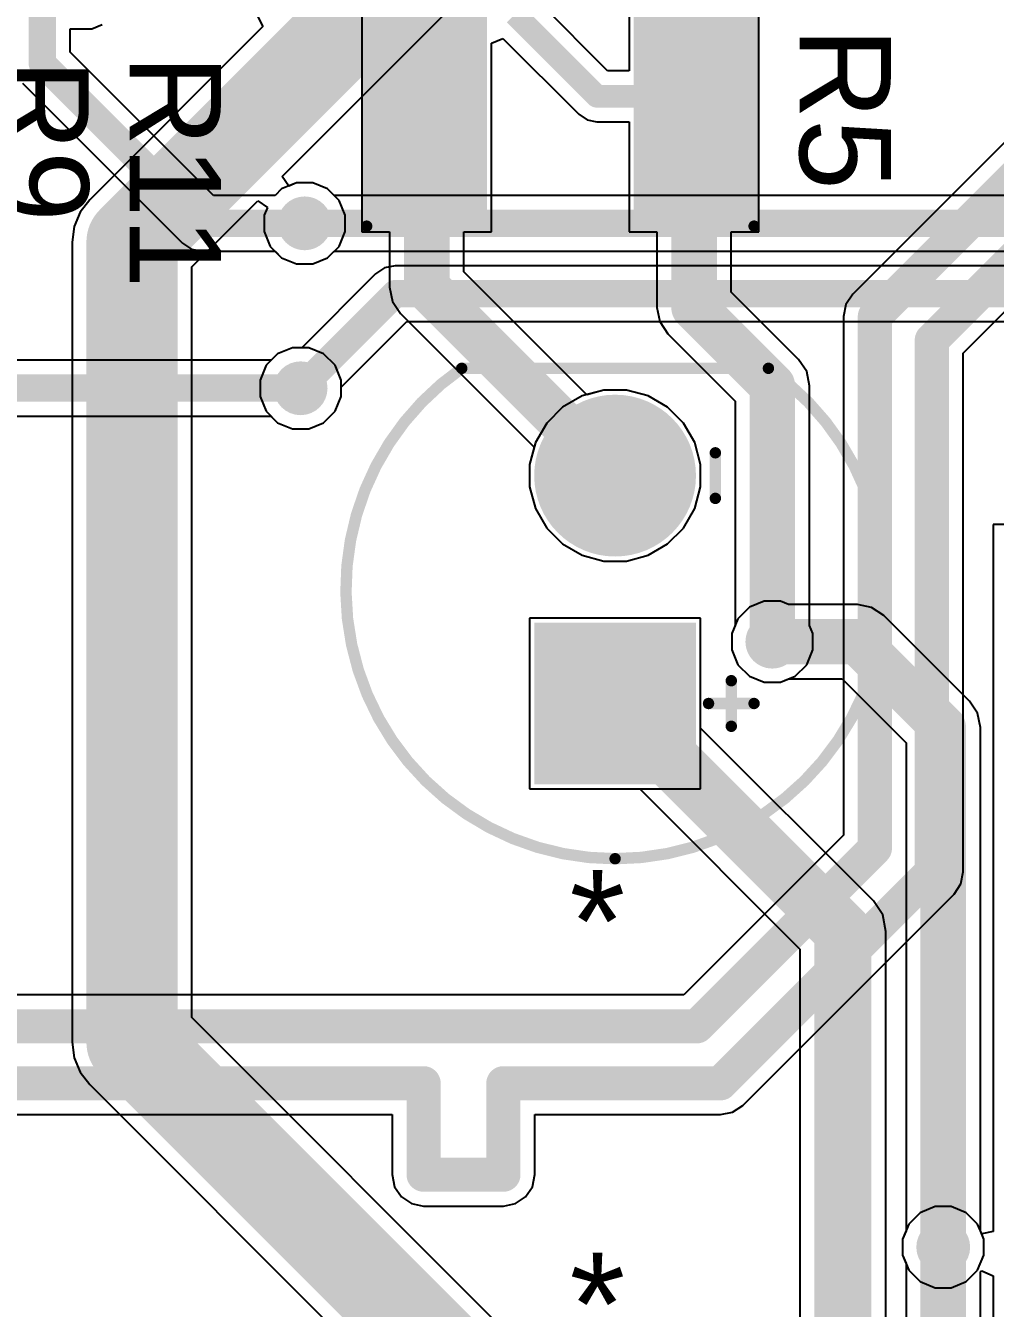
# Model space of a CAD drawing. Header units: millimetres. Extents: x -0.42 to 2.4, y -0.33 to 1.81.
# Drawn here: x 0.745 to 1.171, y 0.56 to 1.123 of the extents above; entities that cross this region are included whole.
import ezdxf

# ---------------------------------------------------------------- set-up
doc = ezdxf.new("R2010")
doc.units = ezdxf.units.MM
doc.header["$MEASUREMENT"] = 0
for name, color, linetype in [('BottomLayer', 5, 'Continuous'), ('BottomSolder', 6, 'Continuous'), ('MultiLayer', 9, 'Continuous'), ('PadHoleLayer', 156, 'Continuous'), ('TopLayer', 1, 'Continuous'), ('TopOverlay', 2, 'Continuous'), ('TopPaste', 8, 'Continuous'), ('TopSolder', 216, 'Continuous'), ('ViaHoleLayer', 16, 'Continuous')]:
    doc.layers.add(name, color=color, linetype=linetype)
doc.styles.add('Arial', font='', dxfattribs={"height": 0.2})
doc.styles.get('Arial').set_extended_font_data('Arial')

# ---------------------------------------------------------------- blocks, each defined once
blk = doc.blocks.new('IR333_A_7')
at = {"layer": 'BottomLayer'}
blk.add_hatch(color=5, dxfattribs=at).paths.add_polyline_path([(-0.0815, 0.0315), (-0.0185, 0.0315), (-0.0185, -0.0315), (-0.0815, -0.0315)])
h = blk.add_hatch(color=5, dxfattribs=at)
edge = h.paths.add_edge_path()
edge.add_arc((0.05, 0), 0.0315, 0, 360)
at = {"layer": 'BottomSolder'}
blk.add_hatch(color=6, dxfattribs=at).paths.add_polyline_path([(-0.0855, 0.0355), (-0.0145, 0.0355), (-0.0145, -0.0355), (-0.0855, -0.0355)])
h = blk.add_hatch(color=6, dxfattribs=at)
edge = h.paths.add_edge_path()
edge.add_arc((0.05, 0), 0.0355, 0, 360)
at = {"layer": 'MultiLayer'}
blk.add_hatch(color=9, dxfattribs=at).paths.add_polyline_path([(-0.0815, 0.0315), (-0.0185, 0.0315), (-0.0185, -0.0315), (-0.0815, -0.0315)])
h = blk.add_hatch(color=9, dxfattribs=at)
edge = h.paths.add_edge_path()
edge.add_arc((0.05, 0), 0.0315, 0, 360)
at = {"layer": 'PadHoleLayer'}
h = blk.add_hatch(color=156, dxfattribs=at)
edge = h.paths.add_edge_path()
edge.add_arc((-0.05, 0), 0.01772, 0, 360)
h = blk.add_hatch(color=156, dxfattribs=at)
edge = h.paths.add_edge_path()
edge.add_arc((0.05, 0), 0.01772, 0, 360)
at = {"layer": 'TopLayer'}
blk.add_hatch(color=1, dxfattribs=at).paths.add_polyline_path([(-0.0815, 0.0315), (-0.0185, 0.0315), (-0.0185, -0.0315), (-0.0815, -0.0315)])
h = blk.add_hatch(color=1, dxfattribs=at)
edge = h.paths.add_edge_path()
edge.add_arc((0.05, 0), 0.0315, 0, 360)
at = {"layer": 'TopSolder'}
blk.add_hatch(color=216, dxfattribs=at).paths.add_polyline_path([(-0.0855, 0.0355), (-0.0145, 0.0355), (-0.0145, -0.0355), (-0.0855, -0.0355)])
h = blk.add_hatch(color=216, dxfattribs=at)
edge = h.paths.add_edge_path()
edge.add_arc((0.05, 0), 0.0355, 0, 360)
at = {"layer": 'TopOverlay', "const_width": 0.005}
for points in [[(-0.11811, 0, -0.73505), (0.09707, 0.06729)], [(0.09707, -0.06729, -0.73505), (-0.11811, 0)]]:
    blk.add_lwpolyline(points, format="xyb", dxfattribs=at)
for points in [[(0.09707, 0.06729), (0.09707, -0.06729)], [(-0.05, -0.041), (-0.05, -0.061)], [(0.04, -0.044), (0.06, -0.044)], [(-0.06, -0.051), (-0.04, -0.051)]]:
    blk.add_lwpolyline(points, dxfattribs=at)
at = {"layer": 'TopOverlay', "const_width": 0.0025}
for points in [[(0.09582, 0.06729, 1), (0.09832, 0.06729, 1)], [(0.09582, 0.06729, 1), (0.09832, 0.06729, 1)], [(-0.11936, 0, 1), (-0.11686, 0, 1)], [(-0.11936, 0, 1), (-0.11686, 0, 1)], [(-0.05125, -0.041, 1), (-0.04875, -0.041, 1)], [(0.03875, -0.044, 1), (0.04125, -0.044, 1)], [(0.05875, -0.044, 1), (0.06125, -0.044, 1)], [(-0.06125, -0.051, 1), (-0.05875, -0.051, 1)], [(-0.04125, -0.051, 1), (-0.03875, -0.051, 1)], [(-0.05125, -0.061, 1), (-0.04875, -0.061, 1)], [(0.09582, -0.06729, 1), (0.09832, -0.06729, 1)], [(0.09582, -0.06729, 1), (0.09832, -0.06729, 1)]]:
    blk.add_lwpolyline(points, format="xyb", close=True, dxfattribs=at)
blk = doc.blocks.new('R___1210_15')
at = {"layer": 'TopLayer'}
for points in [[(-0.0811, 0.05354), (-0.03622, 0.05354), (-0.03622, -0.05354), (-0.0811, -0.05354)], [(0.03622, 0.05354), (0.0811, 0.05354), (0.0811, -0.05354), (0.03622, -0.05354)]]:
    blk.add_hatch(color=1, dxfattribs=at).paths.add_polyline_path(points)
at = {"layer": 'TopPaste'}
for points in [[(-0.0811, 0.05354), (-0.03622, 0.05354), (-0.03622, -0.05354), (-0.0811, -0.05354)], [(0.03622, 0.05354), (0.0811, 0.05354), (0.0811, -0.05354), (0.03622, -0.05354)]]:
    blk.add_hatch(color=8, dxfattribs=at).paths.add_polyline_path(points)
at = {"layer": 'TopSolder'}
for points in [[(-0.0851, 0.05754), (-0.03222, 0.05754), (-0.03222, -0.05754), (-0.0851, -0.05754)], [(0.03222, 0.05754), (0.0851, 0.05754), (0.0851, -0.05754), (0.03222, -0.05754)]]:
    blk.add_hatch(color=216, dxfattribs=at).paths.add_polyline_path(points)
at = {"layer": 'TopOverlay', "const_width": 0.005}
for points in [[(-0.085, 0.057), (-0.085, -0.057)], [(0.085, 0.057), (-0.085, 0.057)], [(0.085, 0.057), (0.085, -0.057)], [(0.085, -0.057), (-0.085, -0.057)]]:
    blk.add_lwpolyline(points, dxfattribs=at)
at = {"layer": 'TopOverlay', "const_width": 0.0025}
for points in [[(-0.08625, 0.057, 1), (-0.08375, 0.057, 1)], [(-0.08625, 0.057, 1), (-0.08375, 0.057, 1)], [(0.08375, 0.057, 1), (0.08625, 0.057, 1)], [(0.08375, 0.057, 1), (0.08625, 0.057, 1)], [(-0.08625, -0.057, 1), (-0.08375, -0.057, 1)], [(-0.08625, -0.057, 1), (-0.08375, -0.057, 1)], [(0.08375, -0.057, 1), (0.08625, -0.057, 1)], [(0.08375, -0.057, 1), (0.08625, -0.057, 1)]]:
    blk.add_lwpolyline(points, format="xyb", close=True, dxfattribs=at)

msp = doc.modelspace()

# ---------------------------------------------------------------- hatches: boundary and pattern name
at = {"layer": 'BottomLayer'}
h = msp.add_hatch(color=5, dxfattribs=at)
edge = h.paths.add_edge_path()
edge.add_arc((0.86777, 1.03623), 0.01181, 0, 360)
h = msp.add_hatch(color=5, dxfattribs=at)
edge = h.paths.add_edge_path()
edge.add_arc((0.866, 0.96386), 0.01181, 0, 360)
h = msp.add_hatch(color=5, dxfattribs=at)
edge = h.paths.add_edge_path()
edge.add_arc((1.073, 0.85266), 0.01181, 0, 360)
h = msp.add_hatch(color=5, dxfattribs=at)
edge = h.paths.add_edge_path()
edge.add_arc((1.148, 0.587), 0.01181, 0, 360)
at = {"layer": 'BottomSolder'}
h = msp.add_hatch(color=6, dxfattribs=at)
edge = h.paths.add_edge_path()
edge.add_arc((0.86777, 1.03623), 0.00591, 0, 360)
h = msp.add_hatch(color=6, dxfattribs=at)
edge = h.paths.add_edge_path()
edge.add_arc((0.866, 0.96386), 0.00591, 0, 360)
h = msp.add_hatch(color=6, dxfattribs=at)
edge = h.paths.add_edge_path()
edge.add_arc((1.073, 0.85266), 0.00591, 0, 360)
h = msp.add_hatch(color=6, dxfattribs=at)
edge = h.paths.add_edge_path()
edge.add_arc((1.148, 0.587), 0.00591, 0, 360)
at = {"layer": 'TopLayer'}
h = msp.add_hatch(color=1, dxfattribs=at)
edge = h.paths.add_edge_path()
edge.add_arc((0.86777, 1.03623), 0.01181, 0, 360)
h = msp.add_hatch(color=1, dxfattribs=at)
edge = h.paths.add_edge_path()
edge.add_arc((0.866, 0.96386), 0.01181, 0, 360)
h = msp.add_hatch(color=1, dxfattribs=at)
edge = h.paths.add_edge_path()
edge.add_arc((1.073, 0.85266), 0.01181, 0, 360)
h = msp.add_hatch(color=1, dxfattribs=at)
edge = h.paths.add_edge_path()
edge.add_arc((1.148, 0.587), 0.01181, 0, 360)
at = {"layer": 'TopSolder'}
h = msp.add_hatch(color=216, dxfattribs=at)
edge = h.paths.add_edge_path()
edge.add_arc((0.86777, 1.03623), 0.00591, 0, 360)
h = msp.add_hatch(color=216, dxfattribs=at)
edge = h.paths.add_edge_path()
edge.add_arc((0.866, 0.96386), 0.00591, 0, 360)
h = msp.add_hatch(color=216, dxfattribs=at)
edge = h.paths.add_edge_path()
edge.add_arc((1.073, 0.85266), 0.00591, 0, 360)
h = msp.add_hatch(color=216, dxfattribs=at)
edge = h.paths.add_edge_path()
edge.add_arc((1.148, 0.587), 0.00591, 0, 360)
at = {"layer": 'ViaHoleLayer'}
h = msp.add_hatch(color=16, dxfattribs=at)
edge = h.paths.add_edge_path()
edge.add_arc((0.86777, 1.03623), 0.00591, 0, 360)
h = msp.add_hatch(color=16, dxfattribs=at)
edge = h.paths.add_edge_path()
edge.add_arc((0.866, 0.96386), 0.00591, 0, 360)
h = msp.add_hatch(color=16, dxfattribs=at)
edge = h.paths.add_edge_path()
edge.add_arc((1.073, 0.85266), 0.00591, 0, 360)
h = msp.add_hatch(color=16, dxfattribs=at)
edge = h.paths.add_edge_path()
edge.add_arc((1.148, 0.587), 0.00591, 0, 360)

# ---------------------------------------------------------------- linework, layer by layer
at = {"layer": 'BottomLayer'}
for p, q in [((0.85793, 1.05684), (0.94086, 1.13978)), ((0.84703, 1.12719), (0.84947, 1.12264)), ((0.84948, 1.12257), (0.77346, 1.04654)), ((0.84947, 1.12264), (0.84948, 1.12257)), ((0.86076, 1.0526), (0.85793, 1.05684)), ((0.86423, 1.05404), (0.86076, 1.0526)), ((0.87131, 1.05404), (0.86423, 1.05404)), ((0.87786, 1.05133), (0.87131, 1.05404)), ((0.88073, 1.04846), (0.87786, 1.05133)), ((1.369, 1.04846), (0.88073, 1.04846)), ((0.77346, 1.04654), (0.76929, 1.04111)), ((0.81822, 1.01714), (0.84716, 1.04607)), ((0.84716, 1.04607), (0.8514, 1.04324)), ((0.8514, 1.04324), (0.84996, 1.03977)), ((0.76929, 1.04111), (0.76667, 1.03479)), ((0.84996, 1.03977), (0.84996, 1.03269)), ((0.76667, 1.03479), (0.76578, 1.028)), ((0.84996, 1.03269), (0.85267, 1.02614)), ((0.76578, 1.028), (0.76578, 1.028)), ((0.76578, 1.028), (0.76578, 0.67691)), ((0.85267, 1.02614), (0.85768, 1.02113)), ((0.85768, 1.02113), (0.86423, 1.01842)), ((0.87131, 1.01842), (0.87786, 1.02113)), ((0.87786, 1.02113), (0.88073, 1.02399)), ((0.88073, 1.02399), (1.33641, 1.02399)), ((0.81822, 0.68778), (0.81822, 1.01714)), ((0.86423, 1.01842), (0.87131, 1.01842)), ((0.89888, 1.01405), (0.86651, 0.98167)), ((0.90285, 1.0167), (0.89888, 1.01405)), ((0.90754, 1.01763), (0.90285, 1.0167)), ((1.33817, 1.01763), (0.90754, 1.01763)), ((0.88381, 0.96437), (0.9126, 0.99316)), ((0.9126, 0.99316), (1.34165, 0.99316)), ((0.86246, 0.98167), (0.85591, 0.97896)), ((0.86651, 0.98167), (0.86246, 0.98167)), ((0.8509, 0.97395), (0.84819, 0.9674)), ((0.85591, 0.97896), (0.8509, 0.97395)), ((0.84819, 0.9674), (0.84819, 0.96032)), ((0.88381, 0.96032), (0.88381, 0.96437)), ((0.99906, 0.96304), (0.98953, 0.96048)), ((1.00894, 0.96304), (0.99906, 0.96304)), ((1.01847, 0.96048), (1.00894, 0.96304)), ((0.84819, 0.96032), (0.8509, 0.95377)), ((0.8811, 0.95377), (0.88381, 0.96032)), ((0.98953, 0.96048), (0.98098, 0.95555)), ((1.02702, 0.95555), (1.01847, 0.96048)), ((0.8509, 0.95377), (0.85591, 0.94876)), ((0.87609, 0.94876), (0.8811, 0.95377)), ((0.98098, 0.95555), (0.974, 0.94857)), ((1.034, 0.94857), (1.02702, 0.95555)), ((0.85591, 0.94876), (0.86246, 0.94605)), ((0.86246, 0.94605), (0.86954, 0.94605)), ((0.86954, 0.94605), (0.87609, 0.94876)), ((0.974, 0.94857), (0.96906, 0.94002)), ((1.03894, 0.94002), (1.034, 0.94857)), ((0.96906, 0.94002), (0.9665, 0.93048)), ((1.0415, 0.93048), (1.03894, 0.94002)), ((0.9665, 0.93048), (0.9665, 0.92061)), ((1.0415, 0.92061), (1.0415, 0.93048)), ((0.9665, 0.92061), (0.96906, 0.91107)), ((1.03894, 0.91107), (1.0415, 0.92061)), ((0.96906, 0.91107), (0.974, 0.90252)), ((1.034, 0.90252), (1.03894, 0.91107)), ((0.974, 0.90252), (0.98098, 0.89554)), ((1.02702, 0.89554), (1.034, 0.90252)), ((0.98098, 0.89554), (0.98953, 0.8906)), ((1.01847, 0.8906), (1.02702, 0.89554)), ((0.98953, 0.8906), (0.99906, 0.88805)), ((1.00894, 0.88805), (1.01847, 0.8906)), ((0.99906, 0.88805), (1.00894, 0.88805)), ((1.06291, 0.86776), (1.0579, 0.86275)), ((1.06946, 0.87047), (1.06291, 0.86776)), ((1.07654, 0.87047), (1.06946, 0.87047)), ((1.08016, 0.86897), (1.07654, 0.87047)), ((1.11034, 0.86897), (1.08016, 0.86897)), ((1.11658, 0.86773), (1.11034, 0.86897)), ((1.12188, 0.8642), (1.11658, 0.86773)), ((1.0415, 0.86304), (0.9665, 0.86304)), ((0.9665, 0.86304), (0.9665, 0.78805)), ((1.0415, 0.81472), (1.0415, 0.86304)), ((1.0579, 0.86275), (1.05519, 0.8562)), ((1.15954, 0.82654), (1.12188, 0.8642)), ((1.05519, 0.8562), (1.05519, 0.84912)), ((1.05519, 0.84912), (1.0579, 0.84257)), ((1.0579, 0.84257), (1.06291, 0.83756)), ((1.06291, 0.83756), (1.06946, 0.83485)), ((1.06946, 0.83485), (1.07654, 0.83485)), ((1.07654, 0.83485), (1.08016, 0.83635)), ((1.08016, 0.83635), (1.10358, 0.83635)), ((1.10358, 0.83635), (1.13169, 0.80824)), ((1.16307, 0.82124), (1.15954, 0.82654)), ((1.16431, 0.815), (1.16307, 0.82124)), ((1.11734, 0.73888), (1.0415, 0.81472)), ((1.16431, 0.59416), (1.16431, 0.815)), ((1.13169, 0.80824), (1.13169, 0.59416)), ((0.9665, 0.78805), (1.01482, 0.78805)), ((1.01482, 0.78805), (1.08514, 0.71773)), ((1.12143, 0.73276), (1.11734, 0.73888)), ((1.12286, 0.72554), (1.12143, 0.73276)), ((1.12286, 0.46491), (1.12286, 0.72554)), ((1.08514, 0.71773), (1.08514, 0.47273)), ((1.00359, 0.50241), (0.81822, 0.68778)), ((0.76578, 0.67691), (0.76578, 0.67691)), ((0.76578, 0.67691), (0.76667, 0.67013)), ((0.76667, 0.67013), (0.76929, 0.6638)), ((0.76929, 0.6638), (0.77346, 0.65837)), ((0.77346, 0.65837), (0.9665, 0.46532)), ((1.13169, 0.59416), (1.13019, 0.59054)), ((1.16581, 0.59054), (1.16431, 0.59416)), ((1.13019, 0.59054), (1.13019, 0.58346)), ((1.16581, 0.58346), (1.16581, 0.59054)), ((1.13019, 0.58346), (1.1329, 0.57691)), ((1.1631, 0.57691), (1.16581, 0.58346)), ((1.1329, 0.57691), (1.13791, 0.5719)), ((1.15809, 0.5719), (1.1631, 0.57691)), ((1.13791, 0.5719), (1.14446, 0.56919)), ((1.14446, 0.56919), (1.15154, 0.56919)), ((1.15154, 0.56919), (1.15809, 0.5719))]:
    msp.add_line(p, q, dxfattribs=at)
for points, const_width in [([(0.792, 1.028), (0.93, 1.166)], 0.04), ([(0.792, 0.67691), (0.792, 1.028)], 0.04), ([(0.86777, 1.03623), (1.40398, 1.03623)], 0.012), ([(0.866, 0.96386), (0.90754, 1.00539)], 0.012), ([(0.90754, 1.00539), (1.35461, 1.00539)], 0.012), ([(1.073, 0.85266), (1.11034, 0.85266)], 0.02), ([(1.11034, 0.85266), (1.148, 0.815)], 0.02), ([(1.004, 0.82554), (1.104, 0.72554)], 0.025), ([(1.148, 0.587), (1.148, 0.815)], 0.02), ([(1.104, 0.46491), (1.104, 0.72554)], 0.025), ([(0.792, 0.67691), (1.004, 0.46491)], 0.04)]:
    msp.add_lwpolyline(points, dxfattribs=dict(at, const_width=const_width))
for points, const_width in [([(0.782, 1.028, 1), (0.802, 1.028, 1)], 0.02), ([(0.782, 1.028, 1), (0.802, 1.028, 1)], 0.02), ([(0.86477, 1.03623, 1), (0.87077, 1.03623, 1)], 0.006), ([(0.90454, 1.00539, 1), (0.91054, 1.00539, 1)], 0.006), ([(0.90454, 1.00539, 1), (0.91054, 1.00539, 1)], 0.006), ([(0.863, 0.96386, 1), (0.869, 0.96386, 1)], 0.006), ([(1.068, 0.85266, 1), (1.078, 0.85266, 1)], 0.01), ([(1.10534, 0.85266, 1), (1.11534, 0.85266, 1)], 0.01), ([(1.10534, 0.85266, 1), (1.11534, 0.85266, 1)], 0.01), ([(0.99775, 0.82554, 1), (1.01025, 0.82554, 1)], 0.0125), ([(1.143, 0.815, 1), (1.153, 0.815, 1)], 0.01), ([(1.143, 0.815, 1), (1.153, 0.815, 1)], 0.01), ([(1.09775, 0.72554, 1), (1.11025, 0.72554, 1)], 0.0125), ([(1.09775, 0.72554, 1), (1.11025, 0.72554, 1)], 0.0125), ([(0.782, 0.67691, 1), (0.802, 0.67691, 1)], 0.02), ([(0.782, 0.67691, 1), (0.802, 0.67691, 1)], 0.02), ([(1.143, 0.587, 1), (1.153, 0.587, 1)], 0.01)]:
    msp.add_lwpolyline(points, format="xyb", close=True, dxfattribs=dict(at, const_width=const_width))
at = {"layer": 'TopLayer'}
for p, q in [((0.8929, 1.15154), (0.8929, 1.03246)), ((1.01022, 1.15154), (1.01022, 1.10322)), ((1.0671, 1.03246), (1.0671, 1.15154)), ((1.00065, 1.10322), (0.97122, 1.13265)), ((0.7649, 1.1114), (0.7649, 1.12151)), ((0.7649, 1.12151), (0.77433, 1.12151)), ((0.77433, 1.12151), (0.77893, 1.12341)), ((0.94978, 1.11529), (0.95478, 1.11736)), ((0.94978, 1.03246), (0.94978, 1.11529)), ((0.95478, 1.11736), (0.98807, 1.08407)), ((0.82784, 1.04846), (0.7649, 1.1114)), ((1.01022, 1.10322), (1.00065, 1.10322)), ((0.74402, 1.09768), (0.81412, 1.02758)), ((0.98807, 1.08407), (0.98807, 1.08407)), ((0.98807, 1.08407), (0.99171, 1.08164)), ((0.99171, 1.08164), (0.996, 1.08078)), ((0.996, 1.08078), (0.996, 1.08078)), ((0.996, 1.08078), (1.01022, 1.08078)), ((1.01022, 1.08078), (1.01022, 1.03246)), ((1.17591, 1.07273), (1.10827, 1.00509)), ((0.86423, 1.05404), (0.85768, 1.05133)), ((0.87131, 1.05404), (0.86423, 1.05404)), ((0.87786, 1.05133), (0.87131, 1.05404)), ((0.85482, 1.04846), (0.82784, 1.04846)), ((0.85768, 1.05133), (0.85482, 1.04846)), ((0.88287, 1.04632), (0.87786, 1.05133)), ((0.88558, 1.03977), (0.88287, 1.04632)), ((0.88558, 1.03269), (0.88558, 1.03977)), ((0.88287, 1.02614), (0.88558, 1.03269)), ((0.8929, 1.03246), (0.90503, 1.03246)), ((0.90503, 1.03246), (0.90503, 1.0082)), ((0.93765, 1.01496), (0.93765, 1.03246)), ((0.93765, 1.03246), (0.94978, 1.03246)), ((1.01022, 1.03246), (1.02235, 1.03246)), ((1.02235, 1.03246), (1.02235, 0.99934)), ((1.05497, 1.0061), (1.05497, 1.03246)), ((1.05497, 1.03246), (1.0671, 1.03246)), ((0.81412, 1.02758), (0.81809, 1.02492)), ((0.81809, 1.02492), (0.82277, 1.02399)), ((0.87786, 1.02113), (0.88287, 1.02614)), ((0.82277, 1.02399), (0.85482, 1.02399)), ((0.85482, 1.02399), (0.85768, 1.02113)), ((0.85768, 1.02113), (0.86423, 1.01842)), ((0.87131, 1.01842), (0.87786, 1.02113)), ((1.15676, 0.9793), (1.2017, 1.02424)), ((0.86423, 1.01842), (0.87131, 1.01842)), ((0.99158, 0.96103), (0.93765, 1.01496)), ((0.90503, 1.0082), (0.90627, 1.00196)), ((0.90627, 1.00196), (0.9098, 0.99667)), ((1.08454, 0.97654), (1.05497, 1.0061)), ((1.10827, 1.00509), (1.10528, 1.00062)), ((0.9098, 0.99667), (0.96851, 0.93796)), ((1.02235, 0.99934), (1.02359, 0.9931)), ((1.10528, 1.00062), (1.10424, 0.99536)), ((1.02359, 0.9931), (1.02713, 0.9878)), ((1.10424, 0.99536), (1.10424, 0.7677)), ((1.02713, 0.9878), (1.05669, 0.95824)), ((0.86246, 0.98167), (0.85591, 0.97896)), ((0.86954, 0.98167), (0.86246, 0.98167)), ((0.87609, 0.97896), (0.86954, 0.98167)), ((0.85312, 0.97616), (0.68173, 0.97616)), ((0.85591, 0.97896), (0.85312, 0.97616)), ((0.8811, 0.97395), (0.87609, 0.97896)), ((0.88381, 0.9674), (0.8811, 0.97395)), ((1.08807, 0.97124), (1.08454, 0.97654)), ((1.15676, 0.75164), (1.15676, 0.9793)), ((1.08931, 0.965), (1.08807, 0.97124)), ((0.88381, 0.96032), (0.88381, 0.9674)), ((0.99906, 0.96304), (0.99158, 0.96103)), ((1.00894, 0.96304), (0.99906, 0.96304)), ((1.01847, 0.96048), (1.00894, 0.96304)), ((1.08931, 0.85982), (1.08931, 0.965)), ((0.8811, 0.95377), (0.88381, 0.96032)), ((1.02702, 0.95555), (1.01847, 0.96048)), ((1.05669, 0.95824), (1.05669, 0.85982)), ((0.68173, 0.95169), (0.85298, 0.95169)), ((0.85298, 0.95169), (0.85591, 0.94876)), ((0.87609, 0.94876), (0.8811, 0.95377)), ((1.034, 0.94857), (1.02702, 0.95555)), ((0.85591, 0.94876), (0.86246, 0.94605)), ((0.86246, 0.94605), (0.86954, 0.94605)), ((0.86954, 0.94605), (0.87609, 0.94876)), ((1.03894, 0.94002), (1.034, 0.94857)), ((1.0415, 0.93048), (1.03894, 0.94002)), ((0.96851, 0.93796), (0.9665, 0.93048)), ((0.9665, 0.93048), (0.9665, 0.92061)), ((1.0415, 0.92061), (1.0415, 0.93048)), ((0.9665, 0.92061), (0.96906, 0.91107)), ((1.03894, 0.91107), (1.0415, 0.92061)), ((0.96906, 0.91107), (0.974, 0.90252)), ((1.034, 0.90252), (1.03894, 0.91107)), ((0.974, 0.90252), (0.98098, 0.89554)), ((1.02702, 0.89554), (1.034, 0.90252)), ((1.24092, 0.90403), (1.16987, 0.90403)), ((1.16987, 0.90403), (1.16987, 0.85903)), ((0.98098, 0.89554), (0.98953, 0.8906)), ((1.01847, 0.8906), (1.02702, 0.89554)), ((0.98953, 0.8906), (0.99906, 0.88805)), ((1.00894, 0.88805), (1.01847, 0.8906)), ((0.99906, 0.88805), (1.00894, 0.88805)), ((1.0415, 0.86304), (0.9665, 0.86304)), ((0.9665, 0.86304), (0.9665, 0.78805)), ((1.0415, 0.78805), (1.0415, 0.86304)), ((1.05669, 0.85982), (1.05519, 0.8562)), ((1.05519, 0.8562), (1.05519, 0.84912)), ((1.09081, 0.8562), (1.08931, 0.85982)), ((1.09081, 0.84912), (1.09081, 0.8562)), ((1.16987, 0.85903), (1.16987, 0.85531)), ((1.16987, 0.85531), (1.16987, 0.8516)), ((1.16987, 0.8516), (1.16987, 0.80903)), ((1.05519, 0.84912), (1.0579, 0.84257)), ((1.0881, 0.84257), (1.09081, 0.84912)), ((1.0579, 0.84257), (1.06291, 0.83756)), ((1.08309, 0.83756), (1.0881, 0.84257)), ((1.06291, 0.83756), (1.06946, 0.83485)), ((1.06946, 0.83485), (1.07654, 0.83485)), ((1.07654, 0.83485), (1.08309, 0.83756)), ((1.16987, 0.80903), (1.16987, 0.80531)), ((1.16987, 0.80531), (1.16987, 0.8016)), ((1.16987, 0.8016), (1.16987, 0.75903)), ((0.9665, 0.78805), (1.0415, 0.78805)), ((1.10424, 0.7677), (1.0342, 0.69767)), ((1.16987, 0.75903), (1.16987, 0.75531)), ((1.16987, 0.75531), (1.16987, 0.7516)), ((1.15572, 0.74638), (1.15676, 0.75164)), ((1.16987, 0.7516), (1.16987, 0.70903)), ((1.15273, 0.74191), (1.15572, 0.74638)), ((1.05999, 0.64917), (1.15273, 0.74191)), ((1.16987, 0.70903), (1.16987, 0.70531)), ((1.16987, 0.70531), (1.16987, 0.7016)), ((1.16987, 0.7016), (1.16987, 0.65903)), ((1.0342, 0.69767), (0.71041, 0.69767)), ((1.16987, 0.65903), (1.16987, 0.65531)), ((1.16987, 0.65531), (1.16987, 0.6516)), ((1.05552, 0.64618), (1.05999, 0.64917)), ((1.16987, 0.6516), (1.16987, 0.60903)), ((0.71041, 0.64514), (0.90622, 0.64514)), ((0.90622, 0.64514), (0.90622, 0.6188)), ((0.96875, 0.6188), (0.96875, 0.64514)), ((0.96875, 0.64514), (1.05026, 0.64514)), ((1.05026, 0.64514), (1.05552, 0.64618)), ((0.90622, 0.6188), (0.90726, 0.61353)), ((0.90726, 0.61353), (0.91025, 0.60907)), ((0.96471, 0.60907), (0.9677, 0.61353)), ((0.9677, 0.61353), (0.96875, 0.6188)), ((0.91025, 0.60907), (0.91471, 0.60608)), ((0.96025, 0.60608), (0.96471, 0.60907)), ((1.16987, 0.60903), (1.16987, 0.60531)), ((0.91471, 0.60608), (0.91998, 0.60504)), ((0.91998, 0.60504), (0.95498, 0.60504)), ((0.95498, 0.60504), (0.96025, 0.60608)), ((1.14446, 0.60481), (1.13791, 0.6021)), ((1.15154, 0.60481), (1.14446, 0.60481)), ((1.15809, 0.6021), (1.15154, 0.60481)), ((1.16987, 0.60531), (1.16987, 0.6016)), ((1.1329, 0.59709), (1.13019, 0.59054)), ((1.13791, 0.6021), (1.1329, 0.59709)), ((1.1631, 0.59709), (1.15809, 0.6021)), ((1.16487, 0.59282), (1.1631, 0.59709)), ((1.16987, 0.6016), (1.16987, 0.59382)), ((1.16987, 0.59382), (1.16487, 0.59282)), ((1.13019, 0.59054), (1.13019, 0.58346)), ((1.13019, 0.58346), (1.13169, 0.57984)), ((1.13169, 0.57984), (1.13169, 0.28676)), ((1.16431, 0.57619), (1.16487, 0.57667)), ((1.16431, 0.28), (1.16431, 0.57619)), ((1.16487, 0.57667), (1.16987, 0.57438)), ((1.16987, 0.57438), (1.16987, 0.55531))]:
    msp.add_line(p, q, dxfattribs=at)
for points, const_width in [([(0.75267, 1.10633), (0.75267, 1.145)], 0.012), ([(0.96, 1.128), (0.996, 1.092)], 0.01), ([(0.75267, 1.10633), (0.82277, 1.03623)], 0.012), ([(0.92134, 1.0082), (0.92134, 1.092)], 0.02), ([(1.03866, 0.99934), (1.03866, 1.092)], 0.02), ([(0.996, 1.092), (1.03866, 1.092)], 0.01), ([(1.118, 0.99536), (1.18564, 1.063)], 0.015), ([(0.82277, 1.03623), (0.86777, 1.03623)], 0.012), ([(1.143, 0.985), (1.196, 1.038)], 0.015), ([(0.92134, 1.0082), (1.004, 0.92554)], 0.02), ([(1.03866, 0.99934), (1.073, 0.965)], 0.02), ([(1.118, 0.762), (1.118, 0.99536)], 0.015), ([(1.143, 0.75164), (1.143, 0.985)], 0.015), ([(1.073, 0.85266), (1.073, 0.965)], 0.02), ([(0.64824, 0.96393), (0.86593, 0.96393)], 0.012), ([(0.86593, 0.96393), (0.866, 0.96386)], 0.012), ([(1.0399, 0.6839), (1.118, 0.762)], 0.015), ([(1.05026, 0.6589), (1.143, 0.75164)], 0.015), ([(0.7047, 0.6839), (1.0399, 0.6839)], 0.015), ([(0.7047, 0.6589), (0.87748, 0.6589)], 0.015), ([(0.87748, 0.6589), (0.91998, 0.6589)], 0.015), ([(0.91998, 0.6188), (0.91998, 0.6589)], 0.015), ([(0.95498, 0.6589), (1.00678, 0.6589)], 0.015), ([(0.95498, 0.6188), (0.95498, 0.6589)], 0.015), ([(1.00678, 0.6589), (1.05026, 0.6589)], 0.015), ([(0.91998, 0.6188), (0.95498, 0.6188)], 0.015), ([(1.148, 0.28), (1.148, 0.587)], 0.02)]:
    msp.add_lwpolyline(points, dxfattribs=dict(at, const_width=const_width))
for points, const_width in [([(0.74967, 1.10633, 1), (0.75567, 1.10633, 1)], 0.006), ([(0.74967, 1.10633, 1), (0.75567, 1.10633, 1)], 0.006), ([(0.91634, 1.092, 1), (0.92634, 1.092, 1)], 0.01), ([(1.03366, 1.092, 1), (1.04366, 1.092, 1)], 0.01), ([(0.9935, 1.092, 1), (0.9985, 1.092, 1)], 0.005), ([(0.9935, 1.092, 1), (0.9985, 1.092, 1)], 0.005), ([(1.03616, 1.092, 1), (1.04116, 1.092, 1)], 0.005), ([(0.81977, 1.03623, 1), (0.82577, 1.03623, 1)], 0.006), ([(0.81977, 1.03623, 1), (0.82577, 1.03623, 1)], 0.006), ([(0.86477, 1.03623, 1), (0.87077, 1.03623, 1)], 0.006), ([(0.91634, 1.0082, 1), (0.92634, 1.0082, 1)], 0.01), ([(0.91634, 1.0082, 1), (0.92634, 1.0082, 1)], 0.01), ([(1.03366, 0.99934, 1), (1.04366, 0.99934, 1)], 0.01), ([(1.03366, 0.99934, 1), (1.04366, 0.99934, 1)], 0.01), ([(1.11425, 0.99536, 1), (1.12175, 0.99536, 1)], 0.0075), ([(1.11425, 0.99536, 1), (1.12175, 0.99536, 1)], 0.0075), ([(1.13925, 0.985, 1), (1.14675, 0.985, 1)], 0.0075), ([(1.13925, 0.985, 1), (1.14675, 0.985, 1)], 0.0075), ([(1.068, 0.965, 1), (1.078, 0.965, 1)], 0.01), ([(1.068, 0.965, 1), (1.078, 0.965, 1)], 0.01), ([(0.86293, 0.96393, 1), (0.86893, 0.96393, 1)], 0.006), ([(0.86293, 0.96393, 1), (0.86893, 0.96393, 1)], 0.006), ([(0.863, 0.96386, 1), (0.869, 0.96386, 1)], 0.006), ([(0.999, 0.92554, 1), (1.009, 0.92554, 1)], 0.01), ([(1.068, 0.85266, 1), (1.078, 0.85266, 1)], 0.01), ([(1.11425, 0.762, 1), (1.12175, 0.762, 1)], 0.0075), ([(1.11425, 0.762, 1), (1.12175, 0.762, 1)], 0.0075), ([(1.13925, 0.75164, 1), (1.14675, 0.75164, 1)], 0.0075), ([(1.13925, 0.75164, 1), (1.14675, 0.75164, 1)], 0.0075), ([(1.03615, 0.6839, 1), (1.04365, 0.6839, 1)], 0.0075), ([(1.03615, 0.6839, 1), (1.04365, 0.6839, 1)], 0.0075), ([(0.87373, 0.6589, 1), (0.88123, 0.6589, 1)], 0.0075), ([(0.87373, 0.6589, 1), (0.88123, 0.6589, 1)], 0.0075), ([(0.91623, 0.6589, 1), (0.92373, 0.6589, 1)], 0.0075), ([(0.91623, 0.6589, 1), (0.92373, 0.6589, 1)], 0.0075), ([(0.95123, 0.6589, 1), (0.95873, 0.6589, 1)], 0.0075), ([(0.95123, 0.6589, 1), (0.95873, 0.6589, 1)], 0.0075), ([(1.00303, 0.6589, 1), (1.01053, 0.6589, 1)], 0.0075), ([(1.00303, 0.6589, 1), (1.01053, 0.6589, 1)], 0.0075), ([(1.04651, 0.6589, 1), (1.05401, 0.6589, 1)], 0.0075), ([(1.04651, 0.6589, 1), (1.05401, 0.6589, 1)], 0.0075), ([(0.91623, 0.6188, 1), (0.92373, 0.6188, 1)], 0.0075), ([(0.91623, 0.6188, 1), (0.92373, 0.6188, 1)], 0.0075), ([(0.95123, 0.6188, 1), (0.95873, 0.6188, 1)], 0.0075), ([(0.95123, 0.6188, 1), (0.95873, 0.6188, 1)], 0.0075), ([(1.143, 0.587, 1), (1.153, 0.587, 1)], 0.01)]:
    msp.add_lwpolyline(points, format="xyb", close=True, dxfattribs=dict(at, const_width=const_width))

# ---------------------------------------------------------------- block references
for name, p, rotation in [('R___1210_15', (0.98, 1.092), 180), ('IR333_A_7', (1.004, 0.87554), 90)]:
    msp.add_blockref(name, p, dxfattribs=dict(rotation=rotation))

# ---------------------------------------------------------------- texts
at = {"layer": 'TopOverlay', "style": 'Arial'}
for s, p in [('R5', (1.08501, 1.12232)), ('R9', (0.73301, 1.10832)), ('R11', (0.79101, 1.11032))]:
    msp.add_text(s, height=0.04, rotation=270, dxfattribs=at).set_placement(p)
for p in [(0.984, 0.7075), (0.984, 0.5395)]:
    msp.add_text('*', height=0.045, dxfattribs=at).set_placement(p)

doc.saveas('drawing.dxf')
